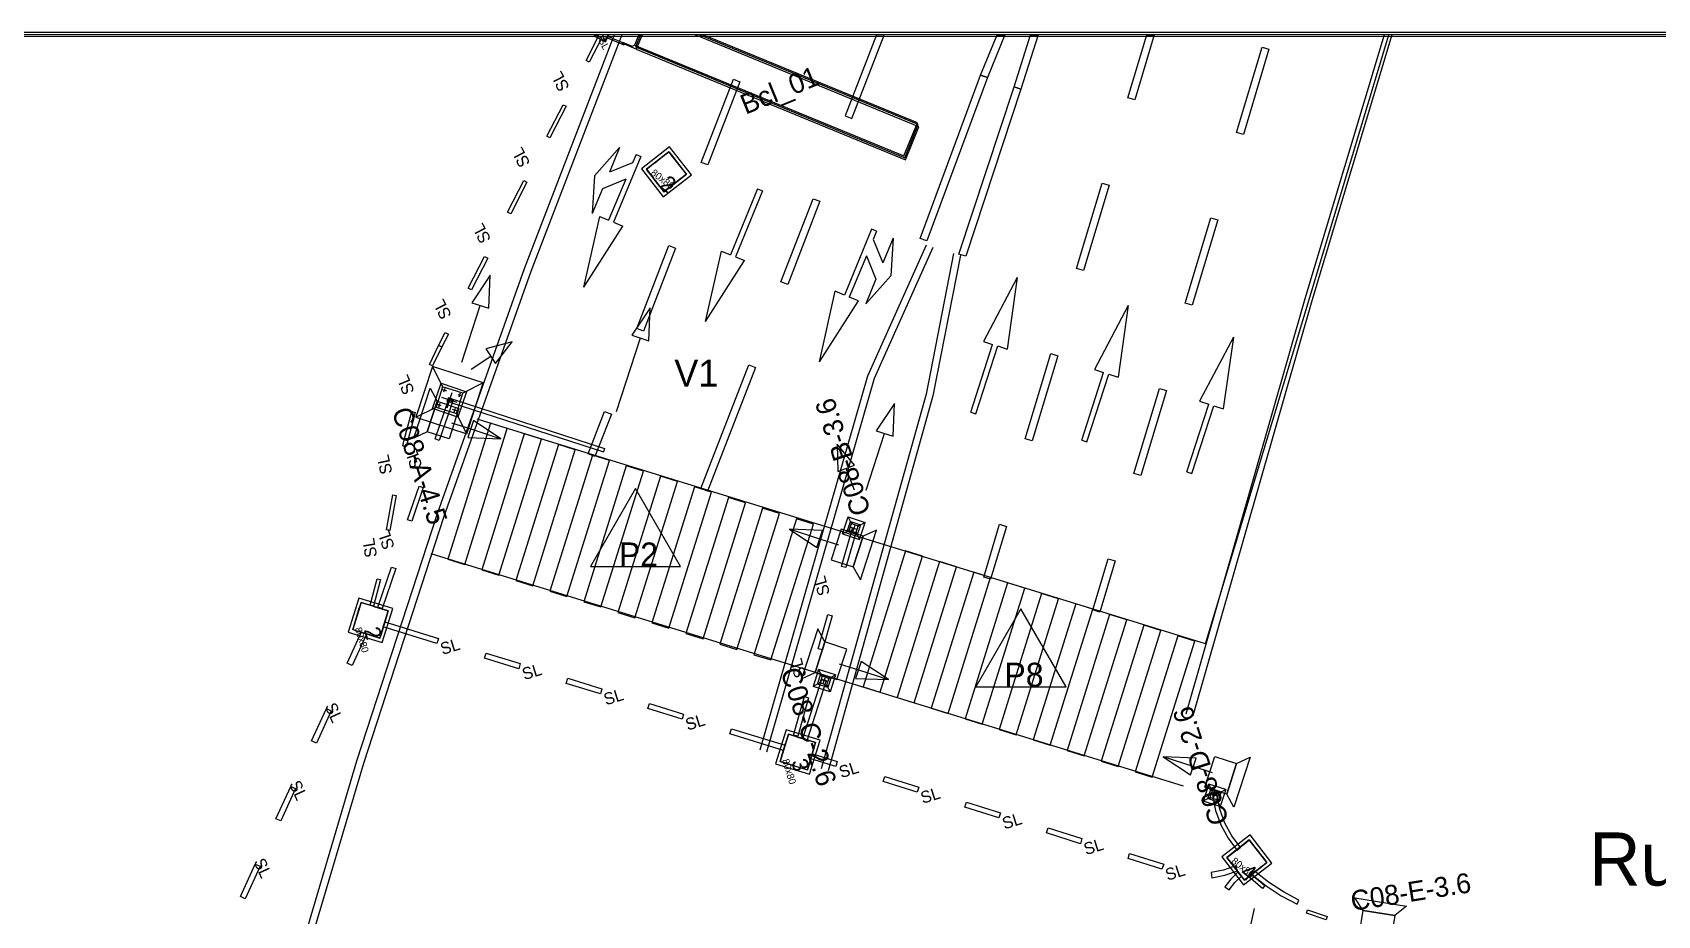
# Model space of a CAD drawing. Header units: millimetres. Extents: x 0 to 420, y 0 to 297.
# Drawn here: x 212.3 to 326.3, y 230.4 to 292.3 of the extents above; entities that cross this region are included whole.
import ezdxf

# ---------------------------------------------------------------- set-up
doc = ezdxf.new("R2010")
doc.units = ezdxf.units.MM
for name, color, linetype, true_color in [('BORD_CHAUSSEE_SIGNAUX', 7, 'Continuous', 0xff0000), ('BOUCLE_SATURATION', 7, 'Continuous', 0xb8b800), ('FLECHES_CIRCULATION', 7, 'Continuous', 0x0080ff), ('FOURREAU_BOUCLE', 7, 'Continuous', 0xff8000), ('FOURREAU_CEINTURAGE', 7, 'Continuous', 0xb8008a), ('FOURREAU_FIBRE_MULTI', 7, 'Continuous', 0x0000ff), ('FOURREAU_SUPPORT', 7, 'Continuous', 0x009400), ('SUPPORT_POTENCE', 7, 'Continuous', 0x38de00), ('SUPPORTS_MASSIFS', 7, 'Continuous', 0x999999), ('TEXTE_TRAITS', 7, 'Continuous', 0x000000)]:
    doc.layers.add(name, color=color, linetype=linetype, true_color=true_color)

msp = doc.modelspace()

# ---------------------------------------------------------------- linework, layer by layer
at = {"layer": 'BORD_CHAUSSEE_SIGNAUX'}
for p, q in [((253.1, 292.18), (246.79, 275.75)), ((253.64, 292.18), (247.26, 275.57)), ((251.71, 292.08), (251.76, 292.18)), ((252.48, 291.69), (251.71, 292.08)), ((251.77, 292.1), (252.03, 292.18)), ((251.82, 292.18), (251.77, 292.1)), ((251.77, 292.1), (252.46, 291.75)), ((252.46, 291.75), (252.32, 292.18)), ((252.46, 291.75), (252.68, 292.18)), ((252.73, 292.18), (252.48, 291.69)), ((294.6, 249.44), (307.45, 292.19)), ((307.13, 292.19), (301.56, 273.65)), ((307.66, 292.19), (302.05, 273.52)), ((270.9, 268.25), (275.01, 277.45)), ((271.37, 268.08), (275.48, 277.28)), ((276.91, 276.84), (274.99, 266.96)), ((277.4, 276.71), (275.47, 266.85)), ((246.79, 275.75), (240.69, 258.56)), ((247.26, 275.57), (241.16, 258.38)), ((301.56, 273.65), (293.21, 244.51)), ((302.05, 273.52), (293.7, 244.39)), ((263.34, 242.01), (270.9, 268.25)), ((263.82, 241.87), (271.37, 268.08)), ((274.99, 266.96), (267.64, 240.68)), ((275.47, 266.85), (268.12, 240.54)), ((294.6, 249.44), (243.5, 265.22)), ((240.69, 258.56), (235.04, 241.21)), ((241.16, 258.38), (235.51, 241.04)), ((293.04, 239.46), (240.27, 255.75)), ((235.04, 241.21), (229.85, 223.72)), ((235.51, 241.04), (230.32, 223.55)), ((298.01, 230.86), (288.68, 189.04))]:
    msp.add_line(p, q, dxfattribs=at)
at = {"layer": 'BOUCLE_SATURATION'}
for p, q in [((254.84, 292.18), (254.54, 291.45)), ((254.95, 292.18), (254.6, 291.33)), ((255.06, 292.18), (254.65, 291.18)), ((274.49, 285.73), (258.79, 292.18)), ((274.44, 285.88), (259.09, 292.18)), ((274.38, 286), (259.34, 292.18)), ((254.65, 291.18), (253.66, 291.59)), ((253.69, 291.66), (254.37, 291.38)), ((254.37, 291.38), (254.54, 291.45)), ((254.54, 291.45), (273.43, 283.69)), ((254.6, 291.33), (273.49, 283.56)), ((254.65, 291.18), (273.54, 283.42)), ((273.43, 283.69), (274.38, 286)), ((273.49, 283.56), (274.44, 285.88)), ((273.54, 283.42), (274.49, 285.73))]:
    msp.add_line(p, q, dxfattribs=at)
at = {"layer": 'FLECHES_CIRCULATION'}
for p, q in [((271.52, 292.18), (269.32, 286.5)), ((269.79, 286.32), (272.05, 292.15)), ((271.96, 292.18), (271.52, 292.18)), ((272.05, 292.15), (271.96, 292.18)), ((269.32, 286.5), (269.79, 286.32)), ((253.48, 284.27), (251.72, 282.29)), ((253.48, 284.27), (252.77, 282.54)), ((254.4, 283.21), (252.77, 282.54)), ((254.98, 283.65), (253.07, 279.03)), ((254.64, 283.79), (254.4, 283.21)), ((254.64, 283.79), (254.98, 283.65)), ((251.72, 282.29), (251.57, 279.65)), ((253.92, 282.06), (252.29, 281.38)), ((253.92, 282.06), (252.72, 279.17)), ((252.29, 281.38), (251.57, 279.65)), ((263.17, 281.37), (261.26, 276.75)), ((263.52, 281.23), (261.61, 276.61)), ((263.17, 281.37), (263.52, 281.23)), ((250.98, 274.48), (252.09, 279.43)), ((252.09, 279.43), (252.72, 279.17)), ((250.98, 274.48), (253.71, 278.76)), ((253.07, 279.03), (253.71, 278.76)), ((271.17, 278.54), (269.26, 273.92)), ((271.52, 278.4), (271.17, 278.54)), ((271.52, 278.4), (271.28, 277.82)), ((271.28, 277.82), (271.95, 276.19)), ((272.67, 277.92), (271.95, 276.19)), ((272.67, 277.92), (272.52, 275.28)), ((259.52, 272.06), (260.63, 277.01)), ((259.52, 272.06), (262.24, 276.35)), ((260.63, 277.01), (261.26, 276.75)), ((261.61, 276.61), (262.24, 276.35)), ((270.8, 276.67), (269.6, 273.78)), ((270.8, 276.67), (271.47, 275.03)), ((272.52, 275.28), (270.76, 273.3)), ((271.47, 275.03), (270.76, 273.3)), ((281.39, 275.16), (279.01, 270.67)), ((281.39, 275.16), (280.67, 270.13)), ((267.52, 269.23), (268.62, 274.19)), ((269.26, 273.92), (268.62, 274.19)), ((270.24, 273.52), (269.6, 273.78)), ((267.52, 269.23), (270.24, 273.52)), ((289.18, 273.18), (286.8, 268.7)), ((289.18, 273.18), (288.46, 268.16)), ((278.12, 265.71), (279.66, 270.46)), ((278.47, 265.59), (280.02, 270.35)), ((279.01, 270.67), (279.66, 270.46)), ((280.02, 270.35), (280.67, 270.13)), ((296.56, 270.97), (294.18, 266.48)), ((296.56, 270.97), (295.84, 265.94)), ((285.91, 263.73), (287.45, 268.48)), ((286.26, 263.61), (287.81, 268.37)), ((286.8, 268.7), (287.45, 268.48)), ((287.81, 268.37), (288.46, 268.16)), ((278.12, 265.71), (278.47, 265.59)), ((293.29, 261.52), (294.83, 266.27)), ((293.64, 261.4), (295.19, 266.15)), ((294.18, 266.48), (294.83, 266.27)), ((295.19, 266.15), (295.84, 265.94)), ((285.91, 263.73), (286.26, 263.61)), ((293.29, 261.52), (293.64, 261.4))]:
    msp.add_line(p, q, dxfattribs=at)
for points in [[(280.51, 292.18), (279.29, 289.18), (278.82, 289.36), (279.97, 292.18)], [(282.85, 292.19), (281.64, 288.38), (281.17, 288.53), (282.32, 292.19)], [(291, 292.19), (289.63, 287.62), (289.15, 287.76), (290.48, 292.19)], [(299.05, 291.17), (297.25, 285.19), (296.77, 285.33), (298.57, 291.32)], [(261.93, 288.88), (259.68, 283.05), (259.21, 283.23), (261.47, 289.06)], [(279.29, 289.18), (275.04, 277.72), (274.57, 277.88), (278.82, 289.36)], [(281.64, 288.38), (277.77, 276.64), (277.29, 276.8), (281.17, 288.53)], [(287.83, 281.63), (286.03, 275.65), (285.55, 275.79), (287.35, 281.78)], [(267.53, 280.5), (265.28, 274.67), (264.81, 274.85), (267.07, 280.68)], [(295.45, 279.2), (293.65, 273.22), (293.17, 273.36), (294.97, 279.35)], [(257.42, 277.22), (255.16, 271.39), (254.7, 271.57), (256.95, 277.4)], [(284.23, 269.66), (282.43, 263.68), (281.95, 263.82), (283.75, 269.81)], [(263.02, 268.84), (259.66, 260.16), (259.19, 260.34), (262.55, 269.02)], [(291.85, 267.23), (290.05, 261.25), (289.57, 261.39), (291.37, 267.37)], [(252.91, 265.56), (251.75, 262.59), (251.29, 262.77), (252.44, 265.75)], [(241.44, 255.38), (242.63, 255.01), (245.61, 264.55), (244.42, 264.93)], [(243.82, 254.64), (245.02, 254.26), (248, 263.81), (246.8, 264.18)], [(246.21, 253.89), (247.4, 253.52), (250.38, 263.06), (249.19, 263.44)], [(248.6, 253.14), (249.79, 252.77), (252.77, 262.32), (251.58, 262.69)], [(250.98, 252.4), (252.17, 252.03), (255.16, 261.57), (253.96, 261.94)], [(253.37, 251.65), (254.56, 251.28), (257.54, 260.83), (256.35, 261.2)], [(255.76, 250.92), (256.95, 250.54), (259.93, 260.09), (258.74, 260.46)], [(258.14, 250.17), (259.34, 249.8), (262.32, 259.34), (261.12, 259.71)], [(260.53, 249.42), (261.72, 249.05), (264.7, 258.6), (263.51, 258.97)], [(262.91, 248.68), (264.11, 248.31), (267.09, 257.85), (265.9, 258.22)], [(280.63, 257.69), (279.51, 253.98), (279.04, 254.12), (280.15, 257.84)], [(270.57, 246.42), (271.76, 246.05), (274.75, 255.59), (273.55, 255.96)], [(288.25, 255.26), (287.18, 251.67), (286.7, 251.82), (287.77, 255.4)], [(272.96, 245.67), (274.15, 245.3), (277.13, 254.85), (275.94, 255.22)], [(275.34, 244.93), (276.54, 244.56), (279.52, 254.1), (278.33, 254.47)], [(277.73, 244.18), (278.92, 243.81), (281.91, 253.35), (280.71, 253.73)], [(280.12, 243.44), (281.31, 243.06), (284.29, 252.61), (283.1, 252.98)], [(282.5, 242.7), (283.7, 242.33), (286.68, 251.87), (285.49, 252.24)], [(284.89, 241.95), (286.08, 241.58), (289.07, 251.13), (287.87, 251.5)], [(287.28, 241.21), (288.47, 240.83), (291.45, 250.38), (290.26, 250.75)], [(289.66, 240.46), (290.86, 240.09), (293.84, 249.63), (292.65, 250.01)]]:
    msp.add_lwpolyline(points, close=True, dxfattribs=at)
at = {"layer": 'FOURREAU_BOUCLE'}
for points in [[(252.24, 291.97), (251.36, 290.27), (251.14, 290.39), (252.01, 292.09)], [(253.86, 291.57), (253.81, 291.45), (252.55, 292), (252.6, 292.12)], [(249.75, 287.17), (248.6, 284.95), (248.38, 285.06), (249.53, 287.28)], [(246.99, 281.84), (245.85, 279.62), (245.62, 279.73), (246.77, 281.95)], [(244.24, 276.51), (243.09, 274.29), (242.87, 274.4), (244.02, 276.62)], [(241.01, 270.28), (240.37, 268.95), (240.14, 269.05), (240.79, 270.39)], [(241.48, 271.18), (241.01, 270.28), (240.79, 270.39), (241.26, 271.29)], [(239.15, 265.69), (238.62, 263.71), (238.38, 263.77), (238.91, 265.76)], [(238.62, 263.71), (238.52, 263.28), (238.28, 263.33), (238.38, 263.77)], [(237.82, 259.85), (237.37, 257.39), (237.13, 257.44), (237.57, 259.9)], [(236.72, 253.95), (236.23, 252.09), (235.99, 252.16), (236.47, 254.01)], [(298.75, 232.48), (298.6, 232.28), (297.64, 233.1), (297.81, 233.28)], [(303.13, 230.32), (303.06, 230.08), (301.67, 230.54), (301.76, 230.78)]]:
    msp.add_lwpolyline(points, close=True, dxfattribs=at)
at = {"layer": 'FOURREAU_CEINTURAGE'}
for p, q in [((256.75, 283.82), (256.95, 283.98)), ((256.95, 283.98), (257.1, 283.78)), ((255.37, 282.75), (255.57, 282.9)), ((255.52, 282.55), (255.37, 282.75)), ((255.57, 282.9), (255.76, 283.06)), ((255.76, 283.06), (255.96, 283.21)), ((255.96, 283.21), (256.16, 283.36)), ((256.16, 283.36), (256.36, 283.52)), ((256.36, 283.52), (256.55, 283.67)), ((256.55, 283.67), (256.75, 283.82)), ((257.1, 283.78), (257.26, 283.58)), ((257.26, 283.58), (257.41, 283.38)), ((257.41, 283.38), (257.56, 283.19)), ((257.56, 283.19), (257.72, 282.99)), ((257.72, 282.99), (257.87, 282.79)), ((257.87, 282.79), (258.02, 282.59)), ((255.68, 282.35), (255.52, 282.55)), ((255.83, 282.16), (255.68, 282.35)), ((255.98, 281.96), (255.83, 282.16)), ((256.14, 281.76), (255.98, 281.96)), ((256.29, 281.56), (256.14, 281.76)), ((257.19, 281.63), (256.99, 281.48)), ((257.39, 281.78), (257.19, 281.63)), ((257.58, 281.94), (257.39, 281.78)), ((257.78, 282.09), (257.58, 281.94)), ((257.98, 282.24), (257.78, 282.09)), ((258.18, 282.4), (257.98, 282.24)), ((258.02, 282.59), (258.18, 282.4)), ((256.44, 281.37), (256.29, 281.56)), ((256.6, 281.17), (256.44, 281.37)), ((256.79, 281.32), (256.6, 281.17)), ((256.99, 281.48), (256.79, 281.32)), ((235.2, 251.87), (235.28, 252.11)), ((235.28, 252.11), (235.35, 252.35)), ((235.35, 252.35), (235.59, 252.27)), ((235.59, 252.27), (235.83, 252.2)), ((235.83, 252.2), (236.07, 252.13)), ((236.07, 252.13), (236.31, 252.05)), ((236.31, 252.05), (236.55, 251.98)), ((236.55, 251.98), (236.78, 251.91)), ((234.84, 250.67), (234.91, 250.91)), ((234.91, 250.91), (234.98, 251.15)), ((234.98, 251.15), (235.06, 251.39)), ((235.06, 251.39), (235.13, 251.63)), ((235.13, 251.63), (235.2, 251.87)), ((236.78, 251.91), (237.02, 251.83)), ((237.04, 251.04), (236.97, 250.8)), ((237.02, 251.83), (237.26, 251.76)), ((237.12, 251.28), (237.04, 251.04)), ((237.19, 251.52), (237.12, 251.28)), ((237.26, 251.76), (237.19, 251.52)), ((234.76, 250.44), (234.84, 250.67)), ((235, 250.36), (234.76, 250.44)), ((235.24, 250.29), (235, 250.36)), ((235.48, 250.21), (235.24, 250.29)), ((235.72, 250.14), (235.48, 250.21)), ((235.96, 250.07), (235.72, 250.14)), ((236.2, 249.99), (235.96, 250.07)), ((236.44, 249.92), (236.2, 249.99)), ((236.67, 249.85), (236.44, 249.92)), ((236.75, 250.09), (236.67, 249.85)), ((236.82, 250.33), (236.75, 250.09)), ((236.9, 250.56), (236.82, 250.33)), ((236.97, 250.8), (236.9, 250.56)), ((265.19, 242.63), (265.26, 242.86)), ((265.26, 242.86), (265.33, 243.1)), ((265.33, 243.1), (265.57, 243.03)), ((265.57, 243.03), (265.81, 242.96)), ((265.81, 242.96), (266.05, 242.88)), ((266.05, 242.88), (266.29, 242.81)), ((264.89, 241.67), (264.97, 241.91)), ((264.97, 241.91), (265.04, 242.15)), ((265.04, 242.15), (265.11, 242.39)), ((265.11, 242.39), (265.19, 242.63)), ((266.29, 242.81), (266.53, 242.74)), ((266.53, 242.74), (266.77, 242.66)), ((266.77, 242.66), (267.01, 242.59)), ((267.02, 241.8), (266.95, 241.56)), ((267.01, 242.59), (267.24, 242.51)), ((267.1, 242.04), (267.02, 241.8)), ((267.17, 242.28), (267.1, 242.04)), ((267.24, 242.51), (267.17, 242.28)), ((264.75, 241.19), (264.82, 241.43)), ((264.98, 241.12), (264.75, 241.19)), ((264.82, 241.43), (264.89, 241.67)), ((265.22, 241.04), (264.98, 241.12)), ((265.46, 240.97), (265.22, 241.04)), ((265.7, 240.9), (265.46, 240.97)), ((265.94, 240.82), (265.7, 240.9)), ((266.18, 240.75), (265.94, 240.82)), ((266.42, 240.68), (266.18, 240.75)), ((266.66, 240.6), (266.42, 240.68)), ((266.73, 240.84), (266.66, 240.6)), ((266.8, 241.08), (266.73, 240.84)), ((266.88, 241.32), (266.8, 241.08)), ((266.95, 241.56), (266.88, 241.32)), ((296.49, 234.76), (296.69, 234.91)), ((296.69, 234.91), (296.88, 235.06)), ((296.88, 235.06), (297.08, 235.22)), ((297.08, 235.22), (297.28, 235.37)), ((297.28, 235.37), (297.48, 235.52)), ((297.48, 235.52), (297.67, 235.68)), ((297.67, 235.68), (297.83, 235.48)), ((297.83, 235.48), (297.98, 235.28)), ((297.98, 235.28), (298.13, 235.08)), ((298.13, 235.08), (298.29, 234.89)), ((298.29, 234.89), (298.44, 234.69)), ((296.69, 233.86), (295.86, 233.56)), ((296.09, 234.45), (296.29, 234.6)), ((296.25, 234.25), (296.09, 234.45)), ((296.4, 234.05), (296.25, 234.25)), ((296.29, 234.6), (296.49, 234.76)), ((296.55, 233.86), (296.4, 234.05)), ((296.71, 233.66), (296.55, 233.86)), ((296.85, 233.51), (296.69, 233.86)), ((298.5, 233.79), (298.31, 233.64)), ((298.44, 234.69), (298.59, 234.49)), ((298.7, 233.94), (298.5, 233.79)), ((298.59, 234.49), (298.75, 234.29)), ((298.9, 234.1), (298.7, 233.94)), ((298.75, 234.29), (298.9, 234.1)), ((295.86, 233.56), (295, 233.4)), ((295, 233.4), (295.04, 233.02)), ((295.04, 233.02), (295.96, 233.2)), ((296.38, 232.94), (295.95, 232.4)), ((295.96, 233.2), (296.85, 233.51)), ((296.26, 232.18), (296.66, 232.69)), ((296.87, 233.42), (296.38, 232.94)), ((296.66, 232.69), (297.12, 233.14)), ((296.86, 233.46), (296.71, 233.66)), ((297.01, 233.26), (296.86, 233.46)), ((297.12, 233.14), (296.87, 233.42)), ((297.17, 233.07), (297.01, 233.26)), ((297.32, 232.87), (297.17, 233.07)), ((297.52, 233.02), (297.32, 232.87)), ((297.71, 233.18), (297.52, 233.02)), ((297.91, 233.33), (297.71, 233.18)), ((298.11, 233.48), (297.91, 233.33)), ((298.31, 233.64), (298.11, 233.48)), ((295.95, 232.4), (296.26, 232.18))]:
    msp.add_line(p, q, dxfattribs=at)
for points in [[(255.02, 282.79), (256.55, 280.82), (258.53, 282.35), (256.99, 284.33)], [(255.37, 282.75), (256.6, 281.17), (258.18, 282.4), (256.95, 283.98)], [(234.45, 250.27), (236.84, 249.53), (237.58, 251.92), (235.19, 252.66)], [(234.76, 250.44), (236.67, 249.85), (237.26, 251.76), (235.35, 252.35)], [(240.78, 249.83), (240.67, 249.47), (236.9, 250.63), (237.01, 250.99)], [(235.72, 250.13), (234.72, 247.93), (234.37, 248.08), (235.38, 250.28)], [(246.52, 248.06), (246.41, 247.7), (244.02, 248.44), (244.13, 248.79)], [(252.25, 246.29), (252.14, 245.93), (249.75, 246.67), (249.86, 247.03)], [(257.98, 244.52), (257.87, 244.16), (255.48, 244.9), (255.59, 245.26)], [(233.26, 244.74), (232.22, 242.47), (231.88, 242.63), (232.92, 244.9)], [(265.1, 242.33), (264.99, 241.97), (261.22, 243.13), (261.33, 243.49)], [(264.43, 241.03), (266.82, 240.29), (267.56, 242.68), (265.17, 243.42)], [(264.75, 241.19), (266.66, 240.6), (267.24, 242.51), (265.33, 243.1)], [(268.76, 241.19), (268.65, 240.83), (266.91, 241.38), (267.03, 241.73)], [(230.76, 239.29), (229.72, 237.02), (229.38, 237.17), (230.42, 239.44)], [(274.49, 239.39), (274.37, 239.03), (271.99, 239.78), (272.1, 240.14)], [(280.21, 237.58), (280.1, 237.23), (277.71, 237.98), (277.83, 238.33)], [(285.93, 235.78), (285.82, 235.42), (283.44, 236.18), (283.55, 236.53)], [(295.74, 234.49), (297.27, 232.52), (299.25, 234.05), (297.72, 236.03)], [(296.09, 234.45), (297.32, 232.87), (298.9, 234.1), (297.67, 235.68)], [(228.26, 233.83), (227.22, 231.56), (226.88, 231.72), (227.92, 233.99)], [(291.66, 233.98), (291.54, 233.62), (289.16, 234.37), (289.27, 234.73)]]:
    msp.add_lwpolyline(points, close=True, dxfattribs=at)
at = {"layer": 'FOURREAU_FIBRE_MULTI'}
for p, q in [((254.6, 260.34), (251.44, 254.86)), ((257.77, 254.86), (254.6, 260.34)), ((251.44, 254.86), (257.77, 254.86)), ((281.65, 251.9), (278.49, 246.42)), ((284.82, 246.42), (281.65, 251.9)), ((278.49, 246.42), (284.82, 246.42))]:
    msp.add_line(p, q, dxfattribs=at)
at = {"layer": 'FOURREAU_SUPPORT'}
for p, q in [((240.37, 265.96), (240.97, 267.73)), ((240.97, 267.73), (242.74, 267.13)), ((241.07, 267.3), (241.34, 267.21)), ((241.16, 267.12), (241.25, 267.39)), ((242.13, 266.94), (242.4, 266.85)), ((242.74, 267.13), (242.14, 265.36)), ((242.31, 267.03), (242.22, 266.76)), ((242.14, 265.36), (240.37, 265.96)), ((240.97, 266.15), (240.71, 266.24)), ((240.8, 266.06), (240.89, 266.33)), ((241.4, 266.47), (241.48, 266.7)), ((241.48, 266.7), (241.4, 266.47)), ((241.64, 266.39), (241.4, 266.47)), ((241.71, 266.63), (241.48, 266.7)), ((241.71, 266.63), (241.64, 266.39)), ((241.64, 266.39), (241.71, 266.63)), ((241.64, 266.39), (252.35, 262.91)), ((241.71, 266.63), (252.42, 263.15)), ((242.04, 265.79), (241.77, 265.88)), ((241.95, 265.96), (241.86, 265.69)), ((252.42, 263.15), (252.35, 262.91)), ((269.82, 257.86), (269.7, 257.9)), ((269.78, 257.94), (269.74, 257.82)), ((270.29, 257.7), (270.18, 257.74)), ((270.22, 257.66), (270.26, 257.78)), ((269.55, 257.42), (269.66, 257.38)), ((269.62, 257.46), (269.59, 257.34)), ((270.02, 257.26), (270.14, 257.23)), ((270.06, 257.19), (270.1, 257.3)), ((267.47, 246.72), (267.59, 246.68)), ((267.55, 246.76), (267.51, 246.64)), ((267.75, 247.15), (267.63, 247.19)), ((267.71, 247.23), (267.67, 247.11)), ((267.95, 246.56), (268.07, 246.52)), ((267.99, 246.48), (268.03, 246.6)), ((268.22, 247), (268.1, 247.04)), ((268.14, 246.96), (268.18, 247.08)), ((294.85, 238.68), (294.97, 238.64)), ((294.93, 238.71), (294.89, 238.6)), ((295.12, 239.11), (295.01, 239.15)), ((295.08, 239.19), (295.05, 239.07)), ((295.33, 238.52), (295.44, 238.48)), ((295.37, 238.44), (295.4, 238.56)), ((295.6, 238.96), (295.48, 239)), ((295.52, 238.92), (295.56, 239.04))]:
    msp.add_line(p, q, dxfattribs=at)
for points in [[(269.45, 257.32), (269.68, 258.03), (270.39, 257.8), (270.16, 257.09)], [(268.32, 247.1), (268.09, 246.38), (267.37, 246.62), (267.61, 247.33)], [(295.7, 239.06), (295.47, 238.34), (294.75, 238.58), (294.99, 239.29)]]:
    msp.add_lwpolyline(points, close=True, dxfattribs=at)
at = {"layer": 'SUPPORT_POTENCE'}
for p, q in [((295.39, 238.84), (295.08, 238.8)), ((295.08, 238.8), (295.3, 237.75)), ((295.6, 237.84), (295.39, 238.84)), ((295.3, 237.75), (295.66, 236.74)), ((295.95, 236.87), (295.6, 237.84)), ((295.66, 236.74), (296.18, 235.8)), ((296.44, 235.97), (295.95, 236.87)), ((296.18, 235.8), (296.82, 234.94)), ((297.05, 235.15), (296.44, 235.97)), ((296.82, 234.94), (297.05, 235.15)), ((298.04, 233.49), (297.84, 233.26)), ((297.84, 233.26), (298.84, 232.47)), ((299.02, 232.72), (298.04, 233.49)), ((300.06, 232.04), (299.02, 232.72)), ((298.84, 232.47), (299.9, 231.77)), ((299.9, 231.77), (301.02, 231.17)), ((301.15, 231.46), (300.06, 232.04)), ((301.02, 231.17), (301.15, 231.46))]:
    msp.add_line(p, q, dxfattribs=at)
for points in [[(241.8, 266.54), (240.84, 263.72), (240.55, 263.83), (241.51, 266.64)], [(239.71, 260.41), (238.91, 258.05), (238.61, 258.15), (239.42, 260.51)], [(270.13, 257.48), (269.36, 254.79), (269.06, 254.87), (269.83, 257.57)], [(237.78, 254.73), (236.82, 251.92), (236.52, 252.02), (237.48, 254.83)], [(268.4, 251.42), (267.72, 249.02), (267.42, 249.1), (268.1, 251.51)], [(267.97, 246.86), (266.64, 242.71), (266.34, 242.81), (267.67, 246.96)], [(266.75, 245.65), (265.99, 242.96), (265.68, 243.04), (266.45, 245.74)]]:
    msp.add_lwpolyline(points, close=True, dxfattribs=at)
at = {"layer": 'SUPPORTS_MASSIFS'}
for p, q in [((240.35, 268.91), (241.07, 267.49)), ((241.38, 266.01), (241.73, 267.08)), ((243.92, 267.75), (242.5, 267.03)), ((239.19, 265.34), (240.61, 266.06)), ((242.09, 266.37), (241.02, 266.72)), ((242.76, 264.18), (242.04, 265.6)), ((269.13, 257.16), (269.52, 258.35)), ((269.52, 258.35), (270.71, 257.96)), ((269.76, 257.88), (269.52, 258.35)), ((269.6, 257.4), (269.76, 257.88)), ((269.76, 257.88), (270.23, 257.72)), ((269.99, 257.76), (269.85, 257.36)), ((270.08, 257.25), (270.23, 257.72)), ((270.23, 257.72), (270.71, 257.96)), ((270.32, 256.77), (270.71, 257.96)), ((269.6, 257.4), (269.13, 257.16)), ((269.13, 257.16), (270.32, 256.77)), ((269.6, 257.4), (270.08, 257.25)), ((269.72, 257.63), (270.12, 257.49)), ((270.08, 257.25), (270.32, 256.77)), ((267.44, 247.64), (267.06, 246.46)), ((268.63, 247.26), (267.44, 247.64)), ((267.69, 247.17), (267.44, 247.64)), ((267.53, 246.7), (267.06, 246.46)), ((268.25, 246.07), (267.06, 246.46)), ((267.69, 247.17), (267.53, 246.7)), ((268.01, 246.54), (267.53, 246.7)), ((268.05, 246.79), (267.64, 246.92)), ((268.16, 247.02), (267.69, 247.17)), ((267.78, 246.65), (267.91, 247.06)), ((268.16, 247.02), (268.01, 246.54)), ((268.01, 246.54), (268.25, 246.07)), ((268.16, 247.02), (268.63, 247.26)), ((268.63, 247.26), (268.25, 246.07)), ((294.82, 239.6), (294.44, 238.41)), ((296.01, 239.22), (294.82, 239.6)), ((295.06, 239.13), (294.82, 239.6)), ((294.91, 238.66), (294.44, 238.41)), ((295.63, 238.03), (294.44, 238.41)), ((295.06, 239.13), (294.91, 238.66)), ((295.39, 238.5), (294.91, 238.66)), ((295.43, 238.75), (295.02, 238.88)), ((295.54, 238.98), (295.06, 239.13)), ((295.16, 238.61), (295.29, 239.02)), ((295.54, 238.98), (295.39, 238.5)), ((295.39, 238.5), (295.63, 238.03)), ((295.54, 238.98), (296.01, 239.22)), ((296.01, 239.22), (295.63, 238.03))]:
    msp.add_line(p, q, dxfattribs=at)
for points in [[(242.76, 264.18), (243.92, 267.75), (240.35, 268.91), (239.19, 265.34)], [(242.04, 265.6), (242.5, 267.03), (241.07, 267.49), (240.61, 266.06)]]:
    msp.add_lwpolyline(points, close=True, dxfattribs=at)
at = {"layer": 'TEXTE_TRAITS'}
for p, q in [((415.32, 292.22), (5.03, 292.16)), ((244.4, 275.31), (243.12, 273.38)), ((244.31, 273), (244.4, 275.31)), ((242.42, 269.22), (243.71, 273.19)), ((243.12, 273.38), (244.31, 273)), ((255.64, 273.03), (254.35, 271.11)), ((255.54, 270.72), (255.64, 273.03)), ((245.95, 270.63), (244.1, 270.15)), ((244.79, 269.11), (245.95, 270.63)), ((253.27, 265.76), (254.95, 270.92)), ((254.35, 271.11), (255.54, 270.72)), ((243.08, 268.72), (244.45, 269.63)), ((244.1, 270.15), (244.79, 269.11)), ((272.77, 266.32), (271.48, 264.4)), ((272.67, 264.01), (272.77, 266.32)), ((241.7, 264.96), (243.04, 264.53)), ((241.7, 264.96), (243.04, 264.53)), ((243.24, 265.12), (242.85, 263.93)), ((243.04, 264.53), (245.16, 263.84)), ((245.16, 263.84), (243.24, 265.12)), ((253, 264.93), (252.99, 264.93)), ((242.85, 263.93), (245.16, 263.84)), ((269.98, 261.98), (268.76, 263.45)), ((268.76, 263.45), (268.81, 261.54)), ((270.79, 260.24), (272.08, 264.21)), ((271.48, 264.4), (272.67, 264.01)), ((268.81, 261.54), (269.98, 261.98)), ((269.97, 260.22), (269.39, 261.76)), ((267.53, 256.8), (265.41, 257.49)), ((267.72, 257.4), (265.41, 257.49)), ((265.41, 257.49), (267.33, 256.21)), ((267.33, 256.21), (267.72, 257.4)), ((268.87, 256.37), (267.53, 256.8)), ((268.87, 256.37), (267.53, 256.8)), ((268.89, 248.05), (270.24, 247.61)), ((268.89, 248.05), (270.24, 247.61)), ((270.43, 248.21), (270.05, 247.02)), ((270.24, 247.61), (272.36, 246.93)), ((272.36, 246.93), (270.43, 248.21)), ((270.05, 247.02), (272.36, 246.93)), ((293.73, 240.84), (291.62, 241.52)), ((293.93, 241.43), (291.62, 241.52)), ((291.62, 241.52), (293.54, 240.24)), ((293.54, 240.24), (293.93, 241.43)), ((295.08, 240.4), (293.73, 240.84)), ((295.08, 240.4), (293.73, 240.84))]:
    msp.add_line(p, q, dxfattribs=at)
for points in [[(415.19, 292.1), (415.44, 292.35), (4.88, 292.35), (5.13, 292.1)], [(239.05, 263.88), (240.19, 267.38), (240.69, 266.47), (239.99, 264.32)], [(239.05, 263.88), (240.19, 267.38), (240.69, 266.47), (239.99, 264.32)], [(239.99, 264.32), (240.69, 266.47), (242.22, 265.97), (241.53, 263.82)], [(269.87, 254.84), (270.57, 256.99), (269.04, 257.49), (268.34, 255.34)], [(270.38, 253.93), (271.51, 257.43), (270.57, 256.99), (269.87, 254.84)], [(270.38, 253.93), (271.51, 257.43), (270.57, 256.99), (269.87, 254.84)], [(267.39, 250.49), (266.25, 246.99), (267.2, 247.43), (267.89, 249.58)], [(267.39, 250.49), (266.25, 246.99), (267.2, 247.43), (267.89, 249.58)], [(267.89, 249.58), (267.2, 247.43), (268.73, 246.93), (269.43, 249.08)], [(296.78, 241.04), (296.09, 238.9), (294.55, 239.39), (295.25, 241.54)], [(297.73, 241.48), (296.59, 237.99), (296.09, 238.9), (296.78, 241.04)], [(297.73, 241.48), (296.59, 237.99), (296.09, 238.9), (296.78, 241.04)], [(305.07, 231.61), (308.7, 231.03), (307.88, 230.39), (305.65, 230.74)], [(305.07, 231.61), (308.7, 231.03), (307.88, 230.39), (305.65, 230.74)], [(305.65, 230.74), (307.88, 230.39), (307.63, 228.8), (305.4, 229.15)]]:
    msp.add_lwpolyline(points, close=True, dxfattribs=at)

# ---------------------------------------------------------------- texts
at = {"layer": 'TEXTE_TRAITS', "true_color": 0xff0000}
msp.add_text('SL', height=0.5, rotation=-63.1659, dxfattribs=at).set_placement((251.98, 291.81))
at = {"layer": 'TEXTE_TRAITS', "true_color": 0xff7f00}
for rotation, p in [(117.3492, (250, 288.49)), (117.3492, (247.24, 283.16)), (117.3492, (244.49, 277.83)), (117.3492, (241.73, 272.5)), (112.1738, (239.12, 267.14)), (102.0167, (237.55, 261.44)), (99.3926, (236.48, 255.57))]:
    msp.add_text('SL', height=0.838, rotation=rotation, dxfattribs=at).set_placement(p)
at = {"layer": 'TEXTE_TRAITS', "true_color": 0xb8b800}
msp.add_text('Bcl_01', height=1.397, rotation=22.2845, dxfattribs=at).set_placement((262.33, 286.57))
at = {"layer": 'TEXTE_TRAITS', "true_color": 0x95004a}
for s, height, rotation, p in [('80x80', 0.5, -37.8061, (255.63, 282.41)), ('2', 1.12, -37.8061, (256.23, 281.53)), ('80x80', 0.5, -72.9023, (234.9, 250.52)), ('2', 1.12, -72.9023, (235.53, 250.43)), ('80x80', 0.5, -72.9023, (264.88, 241.28)), ('3', 1.12, -72.9023, (265.52, 241.18)), ('80x80', 0.5, -37.8061, (296.36, 234.11)), ('4', 1.12, -37.8061, (296.95, 233.23))]:
    msp.add_text(s, height=height, rotation=rotation, dxfattribs=at).set_placement(p)
at = {"layer": 'TEXTE_TRAITS', "true_color": 0x0000ff}
for s, height, p in [('V1', 1.886, (257.33, 267.5)), ('P2', 1.676, (253.44, 254.88)), ('P8', 1.676, (280.49, 246.44))]:
    msp.add_text(s, height=height, dxfattribs=at).set_placement(p)
at = {"layer": 'TEXTE_TRAITS', "true_color": 0x009500}
for s, rotation, p in [('C08-A-4.5', -72.0017, (237.49, 265.78)), ('C08-B-3.6', 107.9983, (271.13, 258.71)), ('C08-C-2.6', -72.0017, (264.76, 247.52)), ('C08-D-2.6', 107.9983, (296.26, 236.99)), ('C08-E-3.6', 8.9979, (304.9, 230.69))]:
    msp.add_text(s, height=1.397, rotation=rotation, dxfattribs=at).set_placement(p)
at = {"layer": 'TEXTE_TRAITS', "true_color": 0x37dd00}
for rotation, p in [(108.8263, (239.66, 261.91)), (108.8263, (237.72, 256.23)), (105.9446, (268.26, 252.96)), (105.9446, (266.61, 247.19))]:
    msp.add_text('SL', height=0.838, rotation=rotation, dxfattribs=at).set_placement(p)
at = {"layer": 'TEXTE_TRAITS', "true_color": 0xb8008a}
for rotation, p in [(17.1394, (241.06, 248.66)), (17.1394, (246.8, 246.89)), (-65.3853, (232.78, 245.07)), (17.1394, (252.53, 245.12)), (17.1394, (258.26, 243.35)), (17.4747, (269.04, 240.01)), (-65.3853, (230.28, 239.62)), (17.4747, (274.76, 238.21)), (17.4747, (280.49, 236.41)), (17.4747, (286.21, 234.61)), (-65.3853, (227.79, 234.16)), (17.4747, (291.93, 232.81))]:
    msp.add_text('SL', height=0.838, rotation=rotation, dxfattribs=at).set_placement(p)
at = {"layer": 'TEXTE_TRAITS', "true_color": 0xb8a15c}
msp.add_text('Rue Tetouan', height=3.7258, dxfattribs=at).set_placement((321.52, 232.48))

doc.saveas('drawing.dxf')
